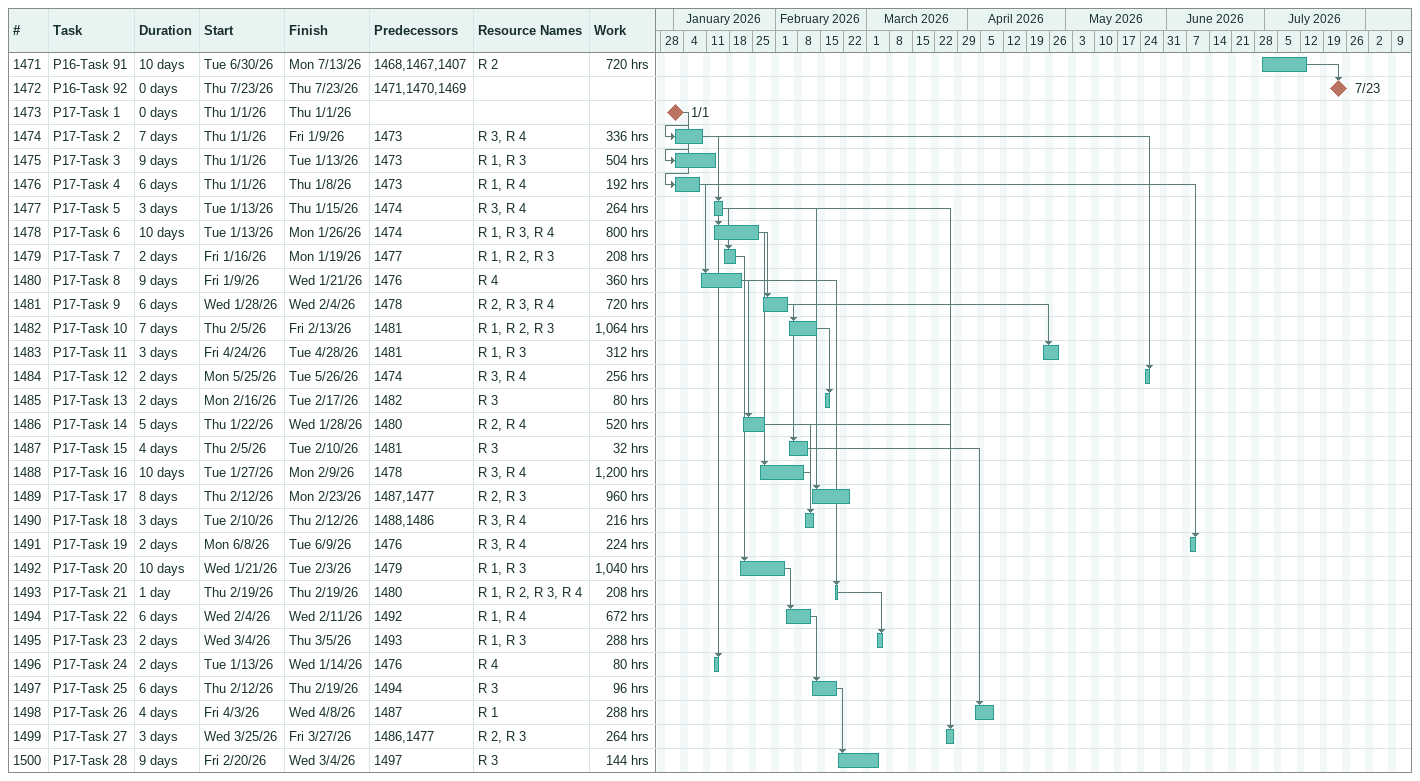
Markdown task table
| ID | Task | Duration | Start | Finish | Predecessors | Resources | Work (h) |
|---|---|---|---|---|---|---|---|
| 1471 | P16-Task 91 | 10d | 2026-06-30 | 2026-07-13 | 1468, 1467, 1407 | R 2 | 720 |
| 1472 | P16-Task 92 | 0d | 2026-07-23 | 2026-07-23 | 1471, 1470, 1469 |  |  |
| 1473 | P17-Task 1 | 0d | 2026-01-01 | 2026-01-01 |  |  |  |
| 1474 | P17-Task 2 | 7d | 2026-01-01 | 2026-01-09 | 1473 | R 3, R 4 | 336 |
| 1475 | P17-Task 3 | 9d | 2026-01-01 | 2026-01-13 | 1473 | R 1, R 3 | 504 |
| 1476 | P17-Task 4 | 6d | 2026-01-01 | 2026-01-08 | 1473 | R 1, R 4 | 192 |
| 1477 | P17-Task 5 | 3d | 2026-01-13 | 2026-01-15 | 1474 | R 3, R 4 | 264 |
| 1478 | P17-Task 6 | 10d | 2026-01-13 | 2026-01-26 | 1474 | R 1, R 3, R 4 | 800 |
| 1479 | P17-Task 7 | 2d | 2026-01-16 | 2026-01-19 | 1477 | R 1, R 2, R 3 | 208 |
| 1480 | P17-Task 8 | 9d | 2026-01-09 | 2026-01-21 | 1476 | R 4 | 360 |
| 1481 | P17-Task 9 | 6d | 2026-01-28 | 2026-02-04 | 1478 | R 2, R 3, R 4 | 720 |
| 1482 | P17-Task 10 | 7d | 2026-02-05 | 2026-02-13 | 1481 | R 1, R 2, R 3 | 1064 |
| 1483 | P17-Task 11 | 3d | 2026-04-24 | 2026-04-28 | 1481 | R 1, R 3 | 312 |
| 1484 | P17-Task 12 | 2d | 2026-05-25 | 2026-05-26 | 1474 | R 3, R 4 | 256 |
| 1485 | P17-Task 13 | 2d | 2026-02-16 | 2026-02-17 | 1482 | R 3 | 80 |
| 1486 | P17-Task 14 | 5d | 2026-01-22 | 2026-01-28 | 1480 | R 2, R 4 | 520 |
| 1487 | P17-Task 15 | 4d | 2026-02-05 | 2026-02-10 | 1481 | R 3 | 32 |
| 1488 | P17-Task 16 | 10d | 2026-01-27 | 2026-02-09 | 1478 | R 3, R 4 | 1200 |
| 1489 | P17-Task 17 | 8d | 2026-02-12 | 2026-02-23 | 1487, 1477 | R 2, R 3 | 960 |
| 1490 | P17-Task 18 | 3d | 2026-02-10 | 2026-02-12 | 1488, 1486 | R 3, R 4 | 216 |
| 1491 | P17-Task 19 | 2d | 2026-06-08 | 2026-06-09 | 1476 | R 3, R 4 | 224 |
| 1492 | P17-Task 20 | 10d | 2026-01-21 | 2026-02-03 | 1479 | R 1, R 3 | 1040 |
| 1493 | P17-Task 21 | 1d | 2026-02-19 | 2026-02-19 | 1480 | R 1, R 2, R 3, R 4 | 208 |
| 1494 | P17-Task 22 | 6d | 2026-02-04 | 2026-02-11 | 1492 | R 1, R 4 | 672 |
| 1495 | P17-Task 23 | 2d | 2026-03-04 | 2026-03-05 | 1493 | R 1, R 3 | 288 |
| 1496 | P17-Task 24 | 2d | 2026-01-13 | 2026-01-14 | 1476 | R 4 | 80 |
| 1497 | P17-Task 25 | 6d | 2026-02-12 | 2026-02-19 | 1494 | R 3 | 96 |
| 1498 | P17-Task 26 | 4d | 2026-04-03 | 2026-04-08 | 1487 | R 1 | 288 |
| 1499 | P17-Task 27 | 3d | 2026-03-25 | 2026-03-27 | 1486, 1477 | R 2, R 3 | 264 |
| 1500 | P17-Task 28 | 9d | 2026-02-20 | 2026-03-04 | 1497 | R 3 | 144 |
